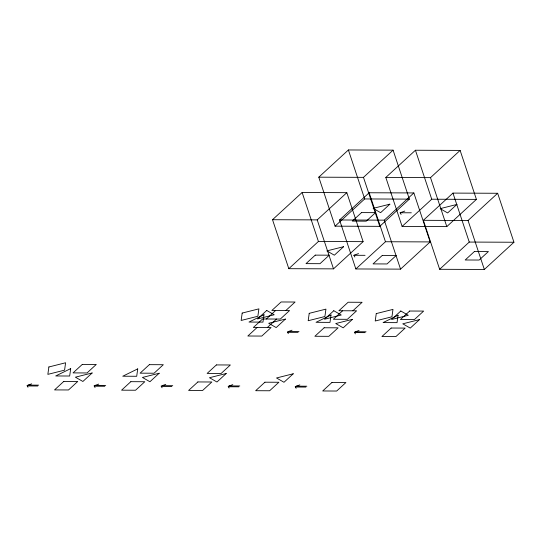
<?xml version="1.0" encoding="UTF-8"?>
<svg xmlns="http://www.w3.org/2000/svg" width="541" height="541" viewBox="0 0 541 541"><rect width="100%" height="100%" fill="white"/><g stroke="black" fill="none" stroke-linecap="round" stroke-linejoin="round"><path stroke-width="0.81" d="M272.522 219.714L302.128 192.495L346.822 192.67L363.112 241.651L333.506 268.863L288.813 268.688L272.522 219.714L317.215 219.889L346.822 192.67M318.784 177.184L348.39 149.965L393.084 150.148L409.375 199.122L379.768 226.341L335.075 226.165L318.784 177.184L363.478 177.36L393.084 150.148M339.559 219.977L369.165 192.758L413.858 192.941L430.149 241.915L400.543 269.134L355.85 268.958L339.559 219.977L384.252 220.153L413.858 192.941M385.821 177.455L415.434 150.236L460.12 150.412L476.418 199.386L446.805 226.605L402.112 226.429L385.821 177.455L430.514 177.631L460.12 150.412M288.813 268.688L318.419 241.469L363.112 241.651M335.075 226.165L364.688 198.946L409.375 199.122M257.09 327.501L247.839 336.008L261.803 336.062L271.061 327.562L253.35 327.488L262.601 318.98L280.312 319.055L289.563 310.548L271.853 310.48L281.11 301.973L295.075 302.027L285.824 310.534M266.348 319.001L275.599 310.493M267.315 327.542L276.566 319.041M355.85 268.958L385.463 241.739L430.149 241.915M402.112 226.429L431.725 199.21L476.418 199.386M423.36 220.309L452.966 193.096L497.659 193.272L513.95 242.246L484.344 269.465L439.65 269.29L423.36 220.309L468.046 220.491L497.659 193.272M342.636 310.757L333.384 319.264L347.349 319.318L356.6 310.811L338.896 310.744L348.147 302.236L362.112 302.297L352.86 310.798M439.65 269.29L469.257 242.07L513.95 242.246M401.104 214.466L400.157 212.755L404.803 211.064M354.842 256.995L353.895 255.278L358.541 253.587M31.696 383.84L27.05 385.53L27.99 387.241M98.733 384.11L94.087 385.801L95.033 387.512M292.025 330.206L287.379 331.897L288.326 333.608M165.769 384.374L161.123 386.064L162.07 387.775M359.062 330.47L354.423 332.16L355.363 333.871M232.806 384.637L228.167 386.328L229.107 388.039M299.849 384.908L295.203 386.599L296.143 388.31M400.157 212.755L411.336 212.796M353.895 255.278L365.067 255.325M288.542 331.471L299.017 331.511M355.579 331.741L366.054 331.782M287.616 332.323L298.091 332.363M354.653 332.587L365.128 332.634M28.213 385.111L38.688 385.151M95.25 385.375L105.725 385.415M162.286 385.638L172.762 385.686M229.323 385.909L239.798 385.949M296.367 386.173L306.842 386.213M27.287 385.963L37.762 386.003M94.323 386.227L104.798 386.267M161.36 386.49L171.835 386.531M228.403 386.761L238.879 386.801M295.44 387.025L305.915 387.065M468.046 220.491L484.344 269.465M452.966 193.096L469.257 242.07M430.514 177.631L446.805 226.605M415.434 150.236L431.725 199.21M384.252 220.153L400.543 269.134M369.165 192.758L385.463 241.739M363.478 177.36L379.768 226.341M348.39 149.965L364.688 198.946M317.215 219.889L333.506 268.863M302.128 192.495L318.419 241.469M48.879 366.974L47.851 374.365L64.575 370.159L65.603 362.768L48.879 366.974M70.695 368.617L69.667 376.015L55.696 375.961L70.695 368.617M137.732 368.888L136.704 376.279L122.739 376.225L137.732 368.888M242.179 313.07L241.144 320.461L257.868 316.255L258.896 308.864L242.179 313.07M263.988 314.72L262.96 322.111L248.995 322.057L263.988 314.72M309.215 313.334L308.187 320.725L324.904 316.526L325.939 309.127L309.215 313.334M331.024 314.984L329.996 322.375L316.032 322.321L331.024 314.984M376.252 313.597L375.224 320.996L391.941 316.789L392.976 309.398L376.252 313.597M398.068 315.247L397.033 322.646L383.069 322.592L398.068 315.247M63.797 381.405L54.546 389.912L68.511 389.966L77.762 381.459L63.797 381.405M82.306 364.397L73.049 372.898L87.02 372.959L96.271 364.451L82.306 364.397M92.132 372.979L82.874 381.479L75.409 377.178L92.132 372.979M130.834 381.675L121.583 390.176L135.548 390.23L144.805 381.73L130.834 381.675M149.343 364.661L140.092 373.168L154.057 373.222L163.308 364.715L149.343 364.661M159.169 373.243L149.918 381.75L142.445 377.449L159.169 373.243M315.268 255.129L306.01 263.629L319.981 263.69L329.232 255.183L315.268 255.129M361.53 212.599L352.279 221.107L366.243 221.161L375.495 212.654L361.53 212.599M266.74 310.46L257.489 318.96L274.213 314.761L266.74 310.46M343.596 246.696L334.345 255.203L326.872 250.902L343.596 246.696M389.858 204.173L380.607 212.674L373.134 208.373L389.858 204.173M197.878 381.939L188.62 390.446L202.591 390.501L211.842 381.993L197.878 381.939M216.38 364.925L207.129 373.432L221.093 373.486L230.344 364.986L216.38 364.925M226.206 373.506L216.955 382.014L209.482 377.713L226.206 373.506M285.425 319.075L276.174 327.582L268.701 323.281L285.425 319.075M382.304 255.393L373.053 263.9L387.018 263.954L396.269 255.447L382.304 255.393M333.783 310.723L324.532 319.231L341.249 315.024L333.783 310.723M456.895 204.437L447.644 212.944L440.178 208.643L456.895 204.437M264.914 382.203L255.663 390.71L269.628 390.764L278.879 382.257L264.914 382.203M324.133 327.772L314.876 336.272L328.847 336.333L338.098 327.826L324.133 327.772M293.242 373.777L283.991 382.277L276.525 377.976L293.242 373.777M352.462 319.339L343.21 327.846L335.738 323.545L352.462 319.339M400.82 310.987L391.569 319.494L408.286 315.288L400.82 310.987M331.951 382.473L322.7 390.974L336.664 391.035L345.915 382.528L331.951 382.473M391.17 328.035L381.919 336.543L395.884 336.597L405.135 328.089L391.17 328.035M409.672 311.028L400.421 319.528L414.386 319.589L423.644 311.082L409.672 311.028M474.443 251.491L465.192 259.991L479.157 260.045L488.408 251.545L474.443 251.491M419.498 319.609L410.247 328.11L402.781 323.809L419.498 319.609"/></g></svg>
